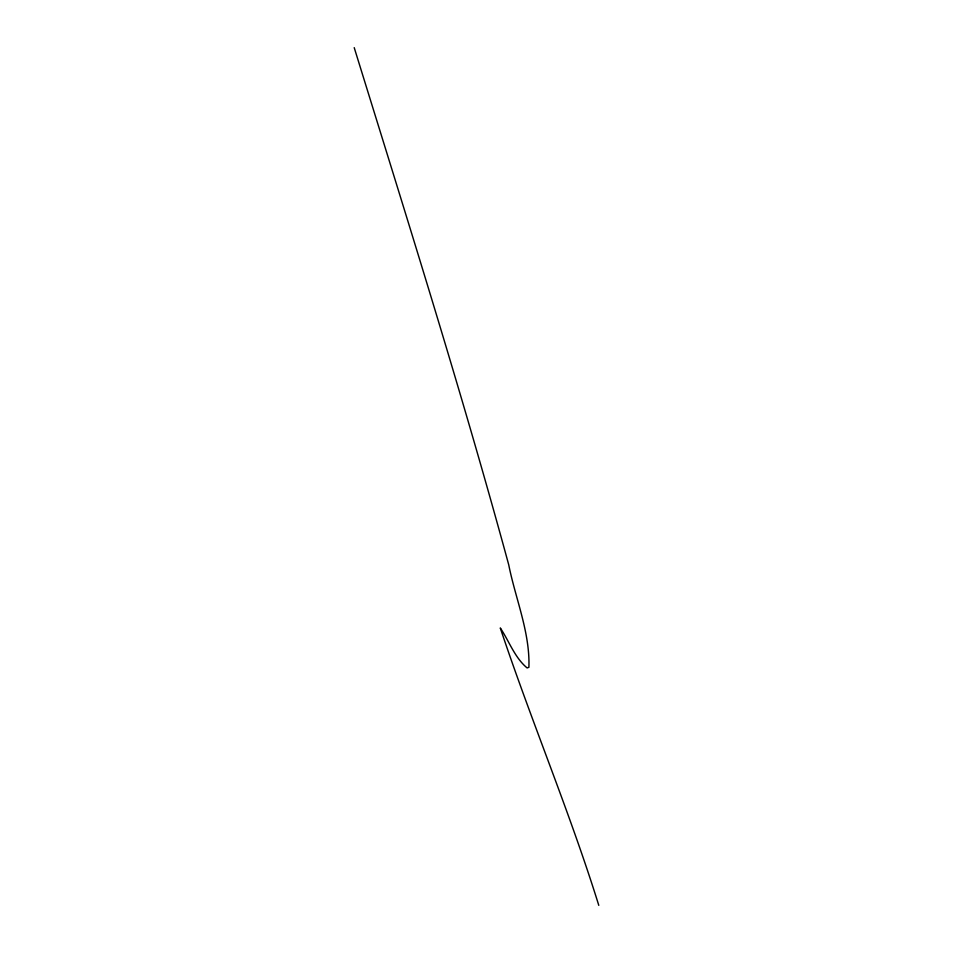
<?xml version="1.0" encoding="UTF-8"?>
<svg xmlns="http://www.w3.org/2000/svg" width="953" height="953" viewBox="0 0 953 953"><rect width="100%" height="100%" fill="white"/><g stroke="black" fill="none" stroke-linecap="round" stroke-linejoin="round"><path stroke-width="1.43" d="M354.218 47.65C407.348 219.524 461.478 391.171 508.723 564.784C515.454 598.615 530.106 632.458 528.903 667.267L527.128 667.958C514.62 657.558 509.176 641.202 500.277 627.956C531.214 720.873 569.632 811.682 598.782 905.35"/></g></svg>
